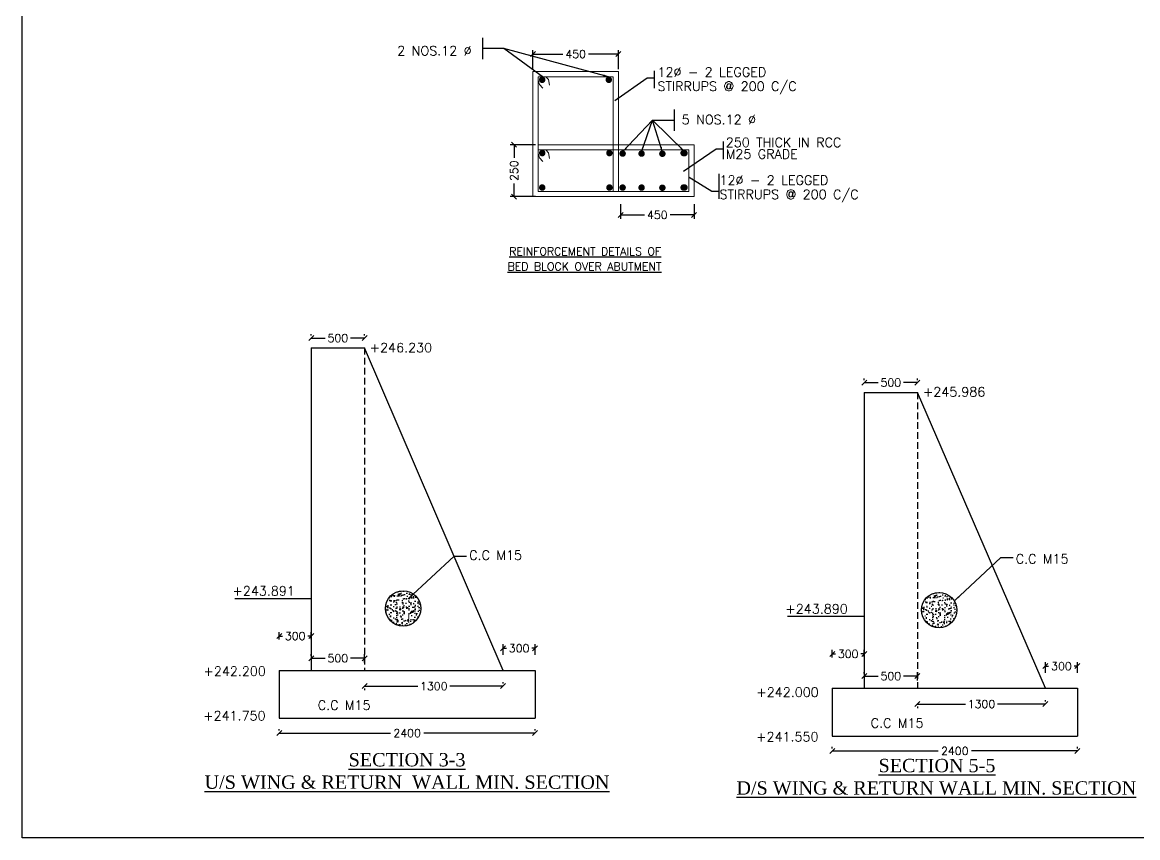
# Model space of a CAD drawing. Header units: inches. Extents: x 103704 to 190976, y -124356 to 89240.
# Drawn here: x 145429 to 166350, y -124356 to -109060 of the extents above; entities that cross this region are included whole.
import ezdxf

# ---------------------------------------------------------------- set-up
doc = ezdxf.new("R2010")
doc.units = ezdxf.units.IN
doc.header["$LTSCALE"] = 100
doc.header["$MEASUREMENT"] = 0
doc.header["$PDMODE"] = 3
doc.linetypes.add('CENTER2', pattern=[28.575, 19.05, -3.175, 3.175, -3.175])
doc.linetypes.add('DASHED2', pattern=[0.375, 0.25, -0.125])
doc.layers.add('Dim', color=7, linetype='Continuous')
doc.layers.add('Text', color=7, linetype='Continuous')
doc.styles.add('ARIAL', font='times.ttf')
doc.styles.add('ARIAL NARROW', font='ARIALN.TTF')
doc.styles.add('ROMANS', font='romans')
doc.styles.add('ROMANT', font='romant')
doc.styles.get("Standard").update_dxf_attribs({"font": ''})
doc.styles.get('Standard').set_extended_font_data('Univers Extended')
doc.dimstyles.new('Raj-50', dxfattribs={"dimscale": 50, "dimtxt": 2, "dimasz": 1.25, "dimexe": 1, "dimexo": 0.625, "dimtad": 0, "dimtxsty": 'ROMANS', "dimblk": 'OBLIQUE', "dimcen": 1.25, "dimclrd": 256, "dimclre": 256, "dimclrt": 256, "dimadec": 0, "dimazin": 0, "dimtfac": 1, "dimtmove": 1, "dimatfit": 3, "dimfxl": 1, "dimlwd": -1, "dimlwe": -1, "dimarcsym": 0})
doc.dimstyles.new('Raj-50-25-0.5', dxfattribs={"dimscale": 50, "dimtxt": 2, "dimasz": 1.5, "dimexe": 1, "dimexo": 0.625, "dimtad": 0, "dimlfac": 0.5, "dimtxsty": 'ROMANS', "dimblk": 'OBLIQUE', "dimcen": 1.5, "dimclrd": 256, "dimclre": 256, "dimclrt": 256, "dimadec": 0, "dimazin": 0, "dimtfac": 1, "dimtmove": 1, "dimatfit": 3, "dimfxl": 1, "dimlwd": -1, "dimlwe": -1, "dimarcsym": 0})
doc.dimstyles.new('Raj-75', dxfattribs={"dimscale": 75, "dimtxt": 2, "dimasz": 1.25, "dimexe": 1, "dimexo": 0.625, "dimtad": 0, "dimtxsty": 'ROMANS', "dimblk": 'OBLIQUE', "dimcen": 1.25, "dimclrd": 256, "dimclre": 256, "dimclrt": 256, "dimadec": 0, "dimazin": 0, "dimtfac": 1, "dimtmove": 1, "dimatfit": 3, "dimfxl": 1, "dimlwd": -1, "dimlwe": -1, "dimarcsym": 0})
doc.dimstyles.new('STANDARD$7', dxfattribs={"dimtxt": 2, "dimasz": 2, "dimexe": 1.25, "dimexo": 0.625, "dimtad": 1, "dimdec": 0, "dimlfac": 0.5, "dimdsep": 46, "dimtxsty": 'Standard', "dimcen": 2.5, "dimadec": 0, "dimazin": 0, "dimtfac": 1, "dimtdec": 0, "dimtmove": 0, "dimatfit": 3, "dimfxl": 1, "dimtolj": 1, "dimtzin": 0, "dimarcsym": 0})

# ---------------------------------------------------------------- blocks, each defined once
blk = doc.blocks.new('_Oblique')
at = {"color": 0, "linetype": 'ByBlock', "lineweight": -2}
blk.add_line((-0.5, -0.5), (0.5, 0.5), dxfattribs=at)
blk = doc.blocks.new('*D147')
at = {"layer": 'Defpoints', "color": 0, "transparency": 16777216}
for p in [(161220, -120908), (160620, -121021), (161220, -121011)]:
    blk.add_point(p, dxfattribs=at)
at = {"layer": 'Dim', "transparency": 16777216}
for p, q in [((160620, -120975), (160620, -120833)), ((160620, -120908), (160680, -120908)), ((161220, -120908), (161159, -120908)), ((161220, -120964), (161220, -120833))]:
    blk.add_line(p, q, dxfattribs=at)
at = {"layer": 'Dim', "transparency": 16777216, "xscale": 93.75, "yscale": 93.75, "zscale": 93.75, "rotation": 180}
blk.add_blockref('_Oblique', (160620, -120908), dxfattribs=at)
at = {"layer": 'Dim', "transparency": 16777216, "xscale": 93.75, "yscale": 93.75, "zscale": 93.75}
blk.add_blockref('_Oblique', (161220, -120908), dxfattribs=at)
at = {"layer": 'Dim', "transparency": 16777216, "insert": (160920, -120908), "char_height": 150, "attachment_point": 5, "style": 'ROMANS'}
blk.add_mtext('300', dxfattribs=at)
blk = doc.blocks.new('*D148')
at = {"layer": 'Defpoints', "color": 0, "transparency": 16777216}
for p in [(161220, -121324), (162220, -121324), (162220, -121451)]:
    blk.add_point(p, dxfattribs=at)
at = {"layer": 'Dim', "transparency": 16777216}
for p, q in [((161220, -121277), (161220, -121249)), ((161220, -121324), (161480, -121324)), ((162220, -121324), (161959, -121324)), ((162220, -121404), (162220, -121249))]:
    blk.add_line(p, q, dxfattribs=at)
at = {"layer": 'Dim', "transparency": 16777216, "xscale": 93.75, "yscale": 93.75, "zscale": 93.75, "rotation": 180}
blk.add_blockref('_Oblique', (161220, -121324), dxfattribs=at)
at = {"layer": 'Dim', "transparency": 16777216, "xscale": 93.75, "yscale": 93.75, "zscale": 93.75}
blk.add_blockref('_Oblique', (162220, -121324), dxfattribs=at)
at = {"layer": 'Dim', "transparency": 16777216, "insert": (161720, -121324), "char_height": 150, "attachment_point": 5, "style": 'ROMANS'}
blk.add_mtext('500', dxfattribs=at)
blk = doc.blocks.new('*D149')
at = {"layer": 'Defpoints', "color": 0, "transparency": 16777216}
for p in [(162220, -121848), (164620, -121848), (164620, -121848)]:
    blk.add_point(p, dxfattribs=at)
at = {"layer": 'Dim', "transparency": 16777216}
for p, q in [((162220, -121848), (163119, -121848)), ((162220, -121895), (162220, -121923)), ((164620, -121848), (163720, -121848)), ((164620, -121802), (164620, -121773))]:
    blk.add_line(p, q, dxfattribs=at)
at = {"layer": 'Dim', "transparency": 16777216, "xscale": 93.75, "yscale": 93.75, "zscale": 93.75, "rotation": 180}
blk.add_blockref('_Oblique', (162220, -121848), dxfattribs=at)
at = {"layer": 'Dim', "transparency": 16777216, "xscale": 93.75, "yscale": 93.75, "zscale": 93.75}
blk.add_blockref('_Oblique', (164620, -121848), dxfattribs=at)
at = {"layer": 'Dim', "transparency": 16777216, "insert": (163420, -121848), "char_height": 150, "attachment_point": 5, "style": 'ROMANS'}
blk.add_mtext('1300', dxfattribs=at)
blk = doc.blocks.new('*D150')
at = {"layer": 'Defpoints', "color": 0, "transparency": 16777216}
for p in [(160620, -122729), (165220, -122729), (165220, -122729)]:
    blk.add_point(p, dxfattribs=at)
at = {"layer": 'Dim', "transparency": 16777216}
for p, q in [((160620, -122682), (160620, -122654)), ((160620, -122729), (162608, -122729)), ((165220, -122729), (163231, -122729)), ((165220, -122682), (165220, -122654))]:
    blk.add_line(p, q, dxfattribs=at)
at = {"layer": 'Dim', "transparency": 16777216, "xscale": 93.75, "yscale": 93.75, "zscale": 93.75, "rotation": 180}
blk.add_blockref('_Oblique', (160620, -122729), dxfattribs=at)
at = {"layer": 'Dim', "transparency": 16777216, "xscale": 93.75, "yscale": 93.75, "zscale": 93.75}
blk.add_blockref('_Oblique', (165220, -122729), dxfattribs=at)
at = {"layer": 'Dim', "transparency": 16777216, "insert": (162920, -122729), "char_height": 150, "attachment_point": 5, "style": 'ROMANS'}
blk.add_mtext('2400', dxfattribs=at)
blk = doc.blocks.new('*D151')
at = {"layer": 'Defpoints', "color": 0, "transparency": 16777216}
for p in [(161220, -115818), (162220, -115818), (162220, -115818)]:
    blk.add_point(p, dxfattribs=at)
at = {"layer": 'Dim', "transparency": 16777216}
for p, q in [((161220, -115771), (161220, -115743)), ((161220, -115818), (161480, -115818)), ((162220, -115818), (161959, -115818)), ((162220, -115771), (162220, -115743))]:
    blk.add_line(p, q, dxfattribs=at)
at = {"layer": 'Dim', "transparency": 16777216, "xscale": 93.75, "yscale": 93.75, "zscale": 93.75, "rotation": 180}
blk.add_blockref('_Oblique', (161220, -115818), dxfattribs=at)
at = {"layer": 'Dim', "transparency": 16777216, "xscale": 93.75, "yscale": 93.75, "zscale": 93.75}
blk.add_blockref('_Oblique', (162220, -115818), dxfattribs=at)
at = {"layer": 'Dim', "transparency": 16777216, "insert": (161720, -115818), "char_height": 150, "attachment_point": 5, "style": 'ROMANS'}
blk.add_mtext('500', dxfattribs=at)
blk = doc.blocks.new('*D152')
at = {"layer": 'Defpoints', "color": 0, "transparency": 16777216}
for p in [(164620, -121308), (165220, -121138), (165220, -121308)]:
    blk.add_point(p, dxfattribs=at)
at = {"layer": 'Dim', "transparency": 16777216}
for p, q in [((164620, -121261), (164620, -121063)), ((165220, -121261), (165220, -121063)), ((164620, -121138), (164680, -121138)), ((165220, -121138), (165159, -121138))]:
    blk.add_line(p, q, dxfattribs=at)
at = {"layer": 'Dim', "transparency": 16777216, "xscale": 93.75, "yscale": 93.75, "zscale": 93.75, "rotation": 180}
blk.add_blockref('_Oblique', (164620, -121138), dxfattribs=at)
at = {"layer": 'Dim', "transparency": 16777216, "xscale": 93.75, "yscale": 93.75, "zscale": 93.75}
blk.add_blockref('_Oblique', (165220, -121138), dxfattribs=at)
at = {"layer": 'Dim', "transparency": 16777216, "insert": (164920, -121138), "char_height": 150, "attachment_point": 5, "style": 'ROMANS'}
blk.add_mtext('300', dxfattribs=at)
blk = doc.blocks.new('*D153')
at = {"layer": 'Defpoints', "color": 0, "transparency": 16777216}
for p in [(150248, -120686), (150848, -120573), (150848, -120675)]:
    blk.add_point(p, dxfattribs=at)
at = {"layer": 'Dim', "transparency": 16777216}
for p, q in [((150248, -120639), (150248, -120498)), ((150848, -120629), (150848, -120498)), ((150248, -120573), (150309, -120573)), ((150848, -120573), (150788, -120573))]:
    blk.add_line(p, q, dxfattribs=at)
at = {"layer": 'Dim', "transparency": 16777216, "xscale": 93.75, "yscale": 93.75, "zscale": 93.75, "rotation": 180}
blk.add_blockref('_Oblique', (150248, -120573), dxfattribs=at)
at = {"layer": 'Dim', "transparency": 16777216, "xscale": 93.75, "yscale": 93.75, "zscale": 93.75}
blk.add_blockref('_Oblique', (150848, -120573), dxfattribs=at)
at = {"layer": 'Dim', "transparency": 16777216, "insert": (150548, -120573), "char_height": 150, "attachment_point": 5, "style": 'ROMANS'}
blk.add_mtext('300', dxfattribs=at)
blk = doc.blocks.new('*D154')
at = {"layer": 'Defpoints', "color": 0, "transparency": 16777216}
for p in [(150848, -120989), (151848, -120989), (151848, -121116)]:
    blk.add_point(p, dxfattribs=at)
at = {"layer": 'Dim', "transparency": 16777216}
for p, q in [((150848, -120942), (150848, -120914)), ((151848, -121069), (151848, -120914)), ((150848, -120989), (151109, -120989)), ((151848, -120989), (151588, -120989))]:
    blk.add_line(p, q, dxfattribs=at)
at = {"layer": 'Dim', "transparency": 16777216, "xscale": 93.75, "yscale": 93.75, "zscale": 93.75, "rotation": 180}
blk.add_blockref('_Oblique', (150848, -120989), dxfattribs=at)
at = {"layer": 'Dim', "transparency": 16777216, "xscale": 93.75, "yscale": 93.75, "zscale": 93.75}
blk.add_blockref('_Oblique', (151848, -120989), dxfattribs=at)
at = {"layer": 'Dim', "transparency": 16777216, "insert": (151348, -120989), "char_height": 150, "attachment_point": 5, "style": 'ROMANS'}
blk.add_mtext('500', dxfattribs=at)
blk = doc.blocks.new('*D155')
at = {"layer": 'Defpoints', "color": 0, "transparency": 16777216}
for p in [(151848, -121513), (154448, -121513), (154448, -121513)]:
    blk.add_point(p, dxfattribs=at)
at = {"layer": 'Dim', "transparency": 16777216}
for p, q in [((151848, -121513), (152848, -121513)), ((154448, -121513), (153449, -121513)), ((154448, -121466), (154448, -121438)), ((151848, -121560), (151848, -121588))]:
    blk.add_line(p, q, dxfattribs=at)
at = {"layer": 'Dim', "transparency": 16777216, "xscale": 93.75, "yscale": 93.75, "zscale": 93.75, "rotation": 180}
blk.add_blockref('_Oblique', (151848, -121513), dxfattribs=at)
at = {"layer": 'Dim', "transparency": 16777216, "xscale": 93.75, "yscale": 93.75, "zscale": 93.75}
blk.add_blockref('_Oblique', (154448, -121513), dxfattribs=at)
at = {"layer": 'Dim', "transparency": 16777216, "insert": (153148, -121513), "char_height": 150, "attachment_point": 5, "style": 'ROMANS'}
blk.add_mtext('1300', dxfattribs=at)
blk = doc.blocks.new('*D156')
at = {"layer": 'Defpoints', "color": 0, "transparency": 16777216}
for p in [(150248, -122394), (155048, -122394), (155048, -122394)]:
    blk.add_point(p, dxfattribs=at)
at = {"layer": 'Dim', "transparency": 16777216}
for p, q in [((150248, -122347), (150248, -122319)), ((155048, -122347), (155048, -122319)), ((150248, -122394), (152337, -122394)), ((155048, -122394), (152960, -122394))]:
    blk.add_line(p, q, dxfattribs=at)
at = {"layer": 'Dim', "transparency": 16777216, "xscale": 93.75, "yscale": 93.75, "zscale": 93.75, "rotation": 180}
blk.add_blockref('_Oblique', (150248, -122394), dxfattribs=at)
at = {"layer": 'Dim', "transparency": 16777216, "xscale": 93.75, "yscale": 93.75, "zscale": 93.75}
blk.add_blockref('_Oblique', (155048, -122394), dxfattribs=at)
at = {"layer": 'Dim', "transparency": 16777216, "insert": (152648, -122394), "char_height": 150, "attachment_point": 5, "style": 'ROMANS'}
blk.add_mtext('2400', dxfattribs=at)
blk = doc.blocks.new('*D157')
at = {"layer": 'Defpoints', "color": 0, "transparency": 16777216}
for p in [(150848, -114983), (151848, -114983), (151848, -114983)]:
    blk.add_point(p, dxfattribs=at)
at = {"layer": 'Dim', "transparency": 16777216}
for p, q in [((150848, -114936), (150848, -114908)), ((150848, -114983), (151109, -114983)), ((151848, -114983), (151588, -114983)), ((151848, -114936), (151848, -114908))]:
    blk.add_line(p, q, dxfattribs=at)
at = {"layer": 'Dim', "transparency": 16777216, "xscale": 93.75, "yscale": 93.75, "zscale": 93.75, "rotation": 180}
blk.add_blockref('_Oblique', (150848, -114983), dxfattribs=at)
at = {"layer": 'Dim', "transparency": 16777216, "xscale": 93.75, "yscale": 93.75, "zscale": 93.75}
blk.add_blockref('_Oblique', (151848, -114983), dxfattribs=at)
at = {"layer": 'Dim', "transparency": 16777216, "insert": (151348, -114983), "char_height": 150, "attachment_point": 5, "style": 'ROMANS'}
blk.add_mtext('500', dxfattribs=at)
blk = doc.blocks.new('*D158')
at = {"layer": 'Defpoints', "color": 0, "transparency": 16777216}
for p in [(155048, -120803), (154448, -120973), (155048, -120973)]:
    blk.add_point(p, dxfattribs=at)
at = {"layer": 'Dim', "transparency": 16777216}
for p, q in [((154448, -120926), (154448, -120728)), ((154448, -120803), (154509, -120803)), ((155048, -120803), (154988, -120803)), ((155048, -120926), (155048, -120728))]:
    blk.add_line(p, q, dxfattribs=at)
at = {"layer": 'Dim', "transparency": 16777216, "xscale": 93.75, "yscale": 93.75, "zscale": 93.75, "rotation": 180}
blk.add_blockref('_Oblique', (154448, -120803), dxfattribs=at)
at = {"layer": 'Dim', "transparency": 16777216, "xscale": 93.75, "yscale": 93.75, "zscale": 93.75}
blk.add_blockref('_Oblique', (155048, -120803), dxfattribs=at)
at = {"layer": 'Dim', "transparency": 16777216, "insert": (154748, -120803), "char_height": 150, "attachment_point": 5, "style": 'ROMANS'}
blk.add_mtext('300', dxfattribs=at)
blk = doc.blocks.new('*D217')
at = {"transparency": 16777216}
for p, q in [((156652, -112473), (156652, -112748)), ((158029, -112473), (158029, -112748)), ((156652, -112673), (157101, -112673)), ((158029, -112673), (157580, -112673))]:
    blk.add_line(p, q, dxfattribs=at)
at = {"layer": 'Defpoints', "color": 0, "transparency": 16777216}
for p in [(156652, -112426), (158029, -112426), (156652, -112673)]:
    blk.add_point(p, dxfattribs=at)
at = {"transparency": 16777216, "xscale": 93.75, "yscale": 93.75, "zscale": 93.75, "rotation": 180}
blk.add_blockref('_Oblique', (156652, -112673), dxfattribs=at)
at = {"transparency": 16777216, "xscale": 93.75, "yscale": 93.75, "zscale": 93.75}
blk.add_blockref('_Oblique', (158029, -112673), dxfattribs=at)
at = {"transparency": 16777216, "insert": (157341, -112673), "char_height": 150, "attachment_point": 5, "style": 'ROMANS'}
blk.add_mtext('450', dxfattribs=at)
blk = doc.blocks.new('*D218')
at = {"transparency": 16777216}
for p, q in [((155008, -109936), (155008, -109580)), ((156610, -109936), (156610, -109580)), ((155008, -109655), (155569, -109655)), ((156610, -109655), (156049, -109655))]:
    blk.add_line(p, q, dxfattribs=at)
at = {"layer": 'Defpoints', "color": 0, "transparency": 16777216}
for p in [(156610, -109655), (155008, -109982), (156610, -109982)]:
    blk.add_point(p, dxfattribs=at)
at = {"transparency": 16777216, "xscale": 93.75, "yscale": 93.75, "zscale": 93.75, "rotation": 180}
blk.add_blockref('_Oblique', (155008, -109655), dxfattribs=at)
at = {"transparency": 16777216, "xscale": 93.75, "yscale": 93.75, "zscale": 93.75}
blk.add_blockref('_Oblique', (156610, -109655), dxfattribs=at)
at = {"transparency": 16777216, "insert": (155809, -109655), "char_height": 150, "attachment_point": 5, "style": 'ROMANS'}
blk.add_mtext('450', dxfattribs=at)
blk = doc.blocks.new('*D219')
at = {"layer": 'Defpoints', "color": 0, "transparency": 16777216}
for p in [(155105, -111358), (154652, -112330), (155105, -112330)]:
    blk.add_point(p, dxfattribs=at)
at = {"layer": 'Dim', "transparency": 16777216}
for p, q in [((155058, -111358), (154577, -111358)), ((154652, -111358), (154652, -111604)), ((154652, -112330), (154652, -112083)), ((155058, -112330), (154577, -112330))]:
    blk.add_line(p, q, dxfattribs=at)
at = {"layer": 'Dim', "transparency": 16777216, "xscale": 93.75, "yscale": 93.75, "zscale": 93.75}
for p, rotation in [((154652, -111358), 90), ((154652, -112330), 270)]:
    blk.add_blockref('_Oblique', p, dxfattribs=dict(at, rotation=rotation))
at = {"layer": 'Dim', "transparency": 16777216, "insert": (154652, -111844), "char_height": 150, "attachment_point": 5, "rotation": 90, "style": 'ROMANS'}
blk.add_mtext('250', dxfattribs=at)

msp = doc.modelspace()

# ---------------------------------------------------------------- hatches: boundary and pattern name
at = {"linetype": 'Continuous', "ltscale": 200}
h = msp.add_hatch(dxfattribs=at)
h.set_pattern_fill('AR-CONC', scale=0.882, style=0)
h.set_pattern_definition([(50, (-1547630.62, 480256.2), (160.686878, -14.058273), [16.8021, -184.8231]), (355, (-1547630.62, 480256.2), (-31.084173, 168.511959), [13.44168, -147.85848]), (100.451, (-1547617.23, 480255.02), (129.603286, 154.452919), [14.27958, -157.07538]), (46.1842, (-1547630.62, 480301), (239.091714, -37.081333), [25.20315, -277.23465]), (96.6356, (-1547610.7, 480297.9), (209.390535, 218.22934), [21.41937, -235.61307]), (351.184, (-1547630.62, 480301), (209.390862, 218.228954), [20.16252, -221.78772]), (21, (-1547608.22, 480289.8), (133.724324, -90.198187), [16.8021, -184.8231]), (326, (-1547608.22, 480289.8), (54.509389, 162.453786), [13.44168, -147.85848]), (71.4514, (-1547597.08, 480282.28), (188.233345, 72.25596), [14.27958, -157.07538]), (37.5, (-1547630.625, 480256.194), (2.724148, 74.5775443), [0, -146.066256, 0, -150.09876, 0, -148.41855]), (7.5, (-1547630.625, 480256.19), (58.9349423, 88.359267), [0, -85.578696, 0, -142.705836, 0, -56.56707]), (327.5, (-1547680.58, 480256.194), (119.590905, -5.0527522), [0, -56.007, 0, -174.74184, 0, -231.86898]), (317.5, (-1547702.99, 480256.19), (130.649938, 22.426165), [0, -72.8091, 0, -116.046504, 0, -164.66058])])
h.paths.add_polyline_path([(152241.532, -120055.396, 1), (152904.363, -120055.396, 1)])
h = msp.add_hatch(dxfattribs=at)
h.set_pattern_fill('AR-CONC', scale=0.882, style=0)
h.set_pattern_definition([(50, (-1537578.66, 480225.71), (160.686878, -14.058273), [16.8021, -184.8231]), (355, (-1537578.66, 480225.71), (-31.084173, 168.511959), [13.44168, -147.85848]), (100.451, (-1537565.27, 480224.54), (129.603286, 154.452919), [14.27958, -157.07538]), (46.1842, (-1537578.66, 480270.52), (239.091714, -37.081333), [25.20315, -277.23465]), (96.6356, (-1537558.73, 480267.43), (209.390535, 218.22934), [21.41937, -235.61307]), (351.184, (-1537578.66, 480270.52), (209.390862, 218.228954), [20.16252, -221.78772]), (21, (-1537556.25, 480259.32), (133.724324, -90.198187), [16.8021, -184.8231]), (326, (-1537556.25, 480259.32), (54.509389, 162.453786), [13.44168, -147.85848]), (71.4514, (-1537545.11, 480251.8), (188.233345, 72.25596), [14.27958, -157.07538]), (37.5, (-1537578.656, 480225.714), (2.724148, 74.5775443), [0, -146.066256, 0, -150.09876, 0, -148.41855]), (7.5, (-1537578.66, 480225.714), (58.9349423, 88.359267), [0, -85.578696, 0, -142.705836, 0, -56.56707]), (327.5, (-1537628.615, 480225.714), (119.590905, -5.0527522), [0, -56.007, 0, -174.74184, 0, -231.86898]), (317.5, (-1537651.02, 480225.71), (130.649938, 22.426165), [0, -72.8091, 0, -116.046504, 0, -164.66058])])
h.paths.add_polyline_path([(162293.501, -120085.876, 1), (162956.331, -120085.876, 1)])

# ---------------------------------------------------------------- linework, layer by layer
at = {"lineweight": 9}
for p, q in [((155007.879, -112329.686), (155007.879, -109982.499)), ((155007.879, -109982.499), (156610.27, -109982.499)), ((156610.27, -109982.499), (156610.27, -112232.486)), ((155105.079, -110079.699), (156513.07, -110079.699)), ((155105.079, -112232.486), (155105.079, -110079.699)), ((155105.079, -110146.85), (155130.192, -110228.177)), ((155130.192, -110228.177), (155191.484, -110296.452)), ((155250.767, -110079.699), (155301.006, -110134.802)), ((155301.006, -110134.802), (155316.078, -110240.226)), ((156513.07, -110079.699), (156513.07, -112232.486)), ((155105.079, -111357.686), (158028.982, -111357.686)), ((155105.079, -111454.886), (157931.782, -111454.886)), ((155250.767, -111454.886), (155301.006, -111509.989)), ((157931.782, -111454.886), (157931.782, -112232.486)), ((158028.982, -112329.686), (158028.982, -111357.686)), ((155105.079, -111522.037), (155130.192, -111603.364)), ((155130.192, -111603.364), (155191.484, -111671.639)), ((155301.006, -111509.989), (155316.078, -111615.413)), ((155007.879, -112329.686), (158028.982, -112329.686)), ((155105.079, -112232.486), (157931.782, -112232.486))]:
    msp.add_line(p, q, dxfattribs=at)
for p, q in [((157662.483, -111095.478), (157662.483, -110695.191)), ((157250.255, -110895.334), (157663.411, -110895.334))]:
    msp.add_line(p, q)
at = {"color": 7, "linetype": 'Continuous', "ltscale": 200}
for p, q in [((150848.367, -115166.256), (150848.367, -121216.256)), ((150848.367, -115166.256), (151848.367, -115166.256)), ((154448.367, -121216.256), (151848.367, -115166.256)), ((161219.565, -116001.439), (161219.565, -121551.439)), ((161219.565, -116001.439), (162219.565, -116001.439)), ((164619.565, -121551.439), (162219.565, -116001.439)), ((150248.367, -121216.256), (150248.367, -122116.256)), ((160619.565, -121551.439), (160619.565, -122451.439)), ((150248.367, -122116.256), (155048.367, -122116.256)), ((160619.565, -122451.439), (165219.565, -122451.439))]:
    msp.add_line(p, q, dxfattribs=at)
at = {"color": 7, "linetype": 'DASHED2', "ltscale": 5}
for p, q in [((151848.367, -115166.256), (151848.367, -121216.256)), ((162219.565, -116001.439), (162219.565, -121551.439))]:
    msp.add_line(p, q, dxfattribs=at)
at = {"color": 7, "linetype": 'CENTER2', "ltscale": 200}
for p, q in [((149413.546, -119866.256), (150848.367, -119866.256)), ((159784.744, -120201.439), (161219.565, -120201.439)), ((150248.367, -121216.256), (155048.367, -121216.256)), ((160619.565, -121551.439), (165219.565, -121551.439))]:
    msp.add_line(p, q, dxfattribs=at)
at = {"lineweight": 9, "const_width": 60.75}
for points in [[(155151.261, -110138.071, 1), (155212.011, -110138.071, 1)], [(156399.046, -110138.071, 1), (156459.796, -110138.071, 1)], [(155151.261, -111513.258, 1), (155212.011, -111513.258, 1)], [(156411.506, -111513.258, 1), (156472.256, -111513.258, 1)], [(156658.78, -111522.58, 1), (156719.53, -111522.58, 1)], [(157014.582, -111522.58, 1), (157075.332, -111522.58, 1)], [(157404.448, -111525.988, 1), (157465.198, -111525.988, 1)], [(157802.69, -111513.258, 1), (157863.44, -111513.258, 1)], [(157819.767, -111513.258, 1), (157880.517, -111513.258, 1)], [(155151.261, -112159.445, 1), (155212.011, -112159.445, 1)], [(156411.506, -112159.445, 1), (156472.256, -112159.445, 1)], [(156658.78, -112160.387, 1), (156719.53, -112160.387, 1)], [(157014.582, -112160.387, 1), (157075.332, -112160.387, 1)], [(157404.448, -112163.795, 1), (157465.198, -112163.795, 1)], [(157802.69, -112159.445, 1), (157863.44, -112159.445, 1)], [(157819.767, -112159.445, 1), (157880.517, -112159.445, 1)]]:
    msp.add_lwpolyline(points, format="xyb", close=True, dxfattribs=at)
at = {"color": 7, "linetype": 'Continuous', "ltscale": 200}
for centre in [(152572.948, -120055.396), (162624.916, -120085.876)]:
    msp.add_circle(centre, 331.415, dxfattribs=at)
at = {"layer": 'Dim', "color": 7, "ltscale": 5}
for p, q in [((157283.931, -109968.442), (157283.931, -110295.224)), ((158573.633, -111297.966), (158573.633, -111624.748)), ((158494.8, -111904.314), (158494.8, -112372.578))]:
    msp.add_line(p, q, dxfattribs=at)
at = {"layer": 'Dim', "color": 7}
for p, q in [((155048.367, -121216.256), (155048.367, -122116.256)), ((165219.565, -121551.439), (165219.565, -122451.439))]:
    msp.add_line(p, q, dxfattribs=at)
at = {"layer": 'Dim'}
msp.add_lwpolyline([(145429.423, -95016.856), (190975.765, -95016.856), (190975.765, -124355.842), (145429.423, -124355.842)], close=True, dxfattribs=at)
at = {"layer": 'Text', "color": 7}
for p, q in [((154069.113, -109753.358), (154069.113, -109353.071)), ((154463.871, -109553.215), (154070.041, -109553.215))]:
    msp.add_line(p, q, dxfattribs=at)

# ---------------------------------------------------------------- texts
at = {"color": 7, "linetype": 'Continuous', "style": 'ARIAL'}
for s, p in [('%%USECTION 3-3', (151550.379, -123017.853)), ('%%USECTION 5-5', (161489.272, -123126.834)), ('%%UU/S WING & RETURN  WALL MIN. SECTION', (148848.572, -123438.869)), ('%%UD/S WING & RETURN WALL MIN. SECTION', (158824.028, -123547.851))]:
    msp.add_text(s, height=250, dxfattribs=at).set_placement(p)
at = {"layer": 'Text', "color": 7}
for s, height, style, p in [('2 NOS.12 %%C', 175, 'ROMANS', (152461.635, -109679.74)), ('12%%C - 2 LEGGED', 175, 'ROMANS', (157343.227, -110080.003)), ('STIRRUPS @ 200 C/C', 175, 'ROMANS', (157343.227, -110346.908)), ('5 NOS.12 %%C', 175, 'ROMANS', (157797.042, -110973.315)), ('250 THICK IN RCC', 175, 'ROMANS', (158624.16, -111399.02)), ('M25 GRADE', 175, 'ROMANS', (158624.16, -111619.105)), ('12%%C - 2 LEGGED', 175, 'ROMANS', (158507.018, -112109.011)), ('STIRRUPS @ 200 C/C', 175, 'ROMANS', (158507.018, -112375.916)), ('%%UREINFORCEMENT DETAILS OF', 150, 'ROMANT', (154561.912, -113432.347)), ('%%UBED BLOCK OVER ABUTMENT', 150, 'ROMANT', (154530.902, -113715.022)), ('+246.230', 175, 'ROMANS', (151945.579, -115250.724)), ('+245.986', 175, 'ROMANS', (162322.17, -116079.734)), (' C.C M15', 175, 'ROMANS', (153690.911, -119142.356)), (' C.C M15', 175, 'ROMANS', (163942.88, -119211.441)), (' +243.891', 175, 'ROMANS', (149250.653, -119815.047)), (' +243.890', 175, 'ROMANS', (159621.852, -120150.23)), ('+242.200', 175, 'ROMANS', (148827.088, -121319.968)), ('+242.000', 175, 'ROMANS', (159197.69, -121712.921)), (' C.C M15', 175, 'ROMANS', (150851.505, -121956.812)), ('+241.750', 175, 'ROMANS', (148822.171, -122155.295)), (' C.C M15', 175, 'ROMANS', (161222.704, -122291.996)), ('+241.550', 175, 'ROMANS', (159192.773, -122548.248))]:
    msp.add_text(s, height=height, dxfattribs=dict(at, style=style)).set_placement(p)

# ---------------------------------------------------------------- dimensions: what is measured, and where the dimension line sits
for base, p1, p2, picture, middle in [((156610.27, -109654.813), (155007.879, -109982.499), (156610.27, -109982.499), '*D218', (155809.074, -109654.813)), ((156652.116, -112672.646), (158028.982, -112425.755), (156652.116, -112425.755), '*D217', (157340.549, -112672.646))]:
    dim = msp.add_linear_dim(base=base, p1=p1, p2=p2, text='450', dimstyle='Raj-75', override={"dimfxl": 150})
    dim.commit()
    dim.dimension.update_dxf_attribs({"geometry": picture, "text_midpoint": middle})
at = {"layer": 'Dim'}
dim = msp.add_linear_dim(base=(154651.537, -112329.686), p1=(155105.079, -111357.686), p2=(155105.079, -112329.686), angle=90, text='250', dimstyle='Raj-75', override={"dimfxl": 150}, dxfattribs=at)
dim.commit()
dim.dimension.update_dxf_attribs({"geometry": '*D219', "text_midpoint": (154651.537, -111843.686)})
at = {"layer": 'Dim', "color": 7}
for base, p1, p2, text, picture, middle in [((151848.367, -114983.133), (150848.367, -114983.133), (151848.367, -114983.133), '500', '*D157', (151348.367, -114983.133)), ((162219.565, -115818.316), (161219.565, -115818.316), (162219.565, -115818.316), '500', '*D151', (161719.565, -115818.316)), ((151848.367, -120988.548), (150848.367, -120988.548), (151848.367, -121115.652), '500', '*D154', (151348.367, -120988.548)), ((162219.565, -121323.732), (161219.565, -121323.732), (162219.565, -121450.835), '500', '*D148', (161719.565, -121323.732)), ((154448.367, -121513.245), (151848.367, -121513.245), (154448.367, -121513.245), '1300', '*D155', (153148.367, -121513.245)), ((164619.565, -121848.429), (162219.565, -121848.429), (164619.565, -121848.429), '1300', '*D149', (163419.565, -121848.429)), ((155048.367, -122393.559), (150248.367, -122393.559), (155048.367, -122393.559), '2400', '*D156', (152648.367, -122393.559)), ((165219.565, -122728.743), (160619.565, -122728.743), (165219.565, -122728.743), '2400', '*D150', (162919.565, -122728.743))]:
    dim = msp.add_linear_dim(base=base, p1=p1, p2=p2, angle=180, text=text, dimstyle='Raj-75', override={"dimfxl": 150}, dxfattribs=at)
    dim.commit()
    dim.dimension.update_dxf_attribs({"geometry": picture, "text_midpoint": middle})
for base, p1, p2, picture, middle in [((150848.367, -120572.936), (150248.367, -120686.271), (150848.367, -120675.445), '*D153', (150548.367, -120572.936)), ((161219.565, -120908.12), (160619.565, -121021.454), (161219.565, -121010.629), '*D147', (160919.565, -120908.12))]:
    dim = msp.add_linear_dim(base=base, p1=p1, p2=p2, angle=180, text='300', dimstyle='Raj-75', override={"dimfxl": 150}, dxfattribs=at)
    dim.commit()
    dim.dimension.update_dxf_attribs({"geometry": picture, "text_midpoint": middle, "dimtype": 160})
for base, p1, p2, picture, middle in [((155048.367, -120803.01), (154448.367, -120972.974), (155048.367, -120972.974), '*D158', (154748.367, -120803.01)), ((165219.565, -121138.193), (164619.565, -121308.157), (165219.565, -121308.157), '*D152', (164919.565, -121138.193))]:
    dim = msp.add_linear_dim(base=base, p1=p1, p2=p2, text='300', dimstyle='Raj-75', override={"dimfxl": 150}, dxfattribs=at)
    dim.commit()
    dim.dimension.update_dxf_attribs({"geometry": picture, "text_midpoint": middle})

# ---------------------------------------------------------------- leaders
for points in [[(156687.777, -111492.236), (157250.255, -110895.334)], [(157041.136, -111492.446), (157250.255, -110895.334)], [(157438.429, -111495.827), (157250.255, -110895.334)], [(157848.551, -111482.925), (157250.255, -110895.334)]]:
    msp.add_leader(points, dimstyle='STANDARD$7', override={"dimtxt": 250, "dimasz": 100, "dimexe": 100, "dimexo": 100, "dimgap": 100, "dimtad": 0, "dimtoh": 1, "dimlfac": 1, "dimzin": 0, "dimtxsty": 'ARIAL NARROW', "dimcen": 0.09, "dimtdec": 4, "dimtofl": 0})
at = {"layer": 'Dim', "color": 7, "ltscale": 5}
for points in [[(156544.616, -110523.498), (157151.705, -110100.975), (157283.931, -110100.975)], [(157834.319, -111853.021), (158441.408, -111430.499), (158573.633, -111430.499)], [(157934.783, -111961.739), (158362.575, -112230.2), (158494.8, -112230.2)]]:
    msp.add_leader(points, dimstyle='Raj-50-25-0.5', dxfattribs=at)
at = {"layer": 'Dim', "color": 7}
for points in [[(152667.445, -119875.418), (153531.659, -119071.963), (153760.813, -119071.963)], [(162919.413, -119905.897), (163783.627, -119102.443), (164012.781, -119102.443)]]:
    msp.add_leader(points, dimstyle='Raj-50', override={"dimasz": 2}, dxfattribs=at)
at = {"layer": 'Text', "color": 7}
for points in [[(156427.014, -110079.699), (154463.871, -109553.215)], [(155206.212, -110097.93), (154463.871, -109553.215)]]:
    msp.add_leader(points, dimstyle='STANDARD$7', override={"dimtxt": 250, "dimasz": 100, "dimexe": 100, "dimexo": 100, "dimgap": 100, "dimtad": 0, "dimtoh": 1, "dimlfac": 1, "dimzin": 0, "dimtxsty": 'ARIAL NARROW', "dimcen": 0.09, "dimtdec": 4, "dimtofl": 0}, dxfattribs=at)

doc.saveas('drawing.dxf')
